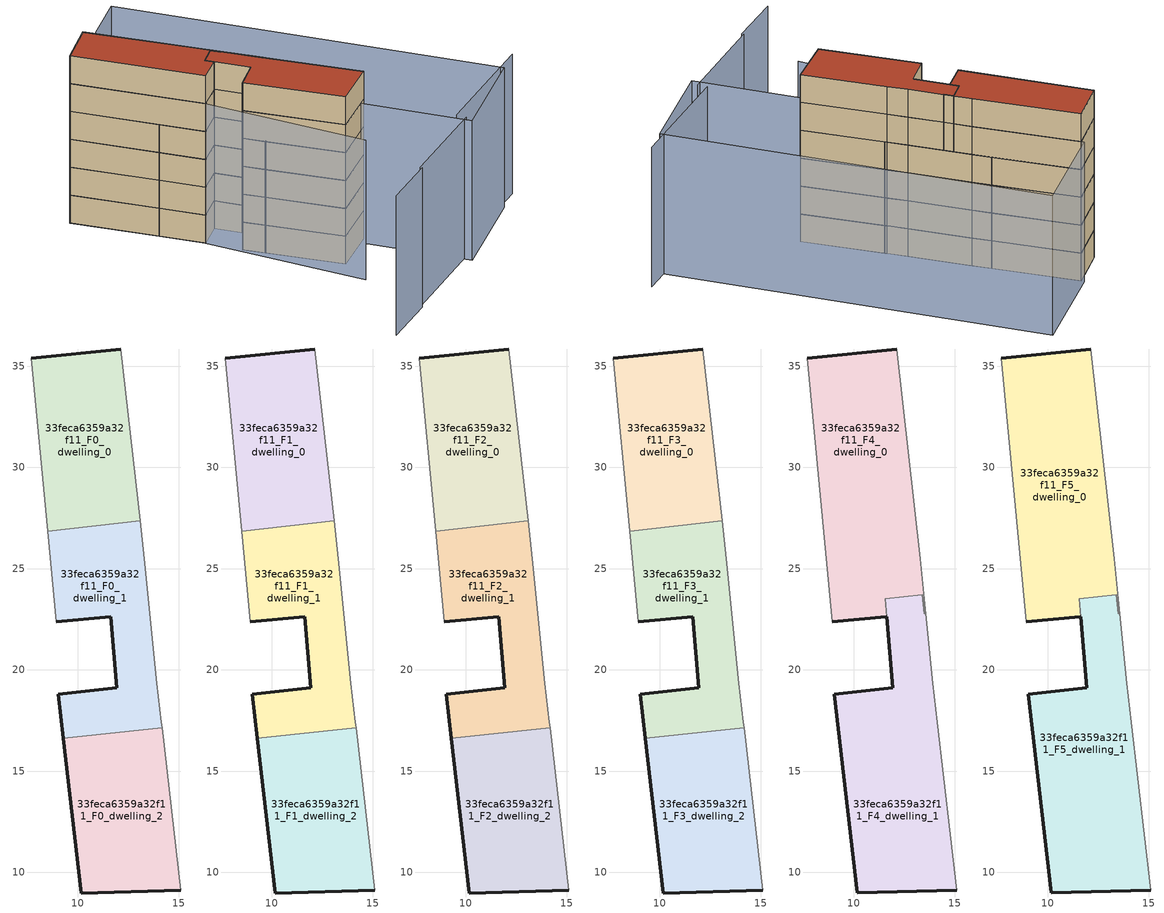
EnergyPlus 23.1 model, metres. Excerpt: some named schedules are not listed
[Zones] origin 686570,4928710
33feca6359a32f11_F0_dwelling_0
 floor ground (EU_floor_Construction): 13.09,27.36 12.12,35.84 7.7,35.39 8.52,26.86 z0
 wall outside (EU_wall_Construction): 7.7,35.39 12.12,35.84 z0:3
 wall adiabatic (EU_wall_Construction): 8.52,26.86 7.7,35.39 / 12.12,35.84 13.09,27.36 z0:3
 wall to 33feca6359a32f11_F0_dwelling_1 (EU_wall_Construction): 13.09,27.36 8.52,26.86 z0:3
33feca6359a32f11_F0_dwelling_1
 floor ground (EU_floor_Construction): 14.17,17.15 14.14,17.4 13.91,19.34 13.3,25.49 13.09,27.36 8.52,26.86 8.95,22.37 11.63,22.61 11.94,19.12 9.05,18.79 9.3,16.62 z0
 wall outside (EU_wall_Construction): 9.3,16.62 9.05,18.79 11.94,19.12 11.63,22.61 8.95,22.37 z0:3
 wall adiabatic (EU_wall_Construction): 13.09,27.36 13.3,25.49 13.91,19.34 14.14,17.4 14.17,17.15 / 8.95,22.37 8.52,26.86 z0:3
 wall to 33feca6359a32f11_F0_dwelling_2 (EU_wall_Construction): 14.17,17.15 9.3,16.62 z0:3
33feca6359a32f11_F0_dwelling_2
 floor ground (EU_floor_Construction): 15.1,9.12 14.17,17.15 9.3,16.62 10.17,8.98 z0
 wall outside (EU_wall_Construction): 15.1,9.12 10.17,8.98 9.3,16.62 z0:3
 wall adiabatic (EU_wall_Construction): 14.17,17.15 15.1,9.12 z0:3
33feca6359a32f11_F1_dwelling_0
 floor to 33feca6359a32f11_F0_dwelling_0 (EU_floor_Construction): 13.09,27.36 12.12,35.84 7.7,35.39 8.52,26.86 z3
 wall outside (EU_wall_Construction): 7.7,35.39 12.12,35.84 z3:6
 wall adiabatic (EU_wall_Construction): 8.52,26.86 7.7,35.39 / 12.12,35.84 13.09,27.36 z3:6
 wall to 33feca6359a32f11_F1_dwelling_1 (EU_wall_Construction): 13.09,27.36 8.52,26.86 z3:6
33feca6359a32f11_F1_dwelling_1
 floor to 33feca6359a32f11_F0_dwelling_1 (EU_floor_Construction): 14.17,17.15 14.14,17.4 13.91,19.34 13.3,25.49 13.09,27.36 8.52,26.86 8.95,22.37 11.63,22.61 11.94,19.12 9.05,18.79 9.3,16.62 z3
 wall outside (EU_wall_Construction): 9.3,16.62 9.05,18.79 11.94,19.12 11.63,22.61 8.95,22.37 z3:6
 wall adiabatic (EU_wall_Construction): 13.09,27.36 13.3,25.49 13.91,19.34 14.14,17.4 14.17,17.15 / 8.95,22.37 8.52,26.86 z3:6
 wall to 33feca6359a32f11_F1_dwelling_2 (EU_wall_Construction): 14.17,17.15 9.3,16.62 z3:6
33feca6359a32f11_F1_dwelling_2
 floor to 33feca6359a32f11_F0_dwelling_2 (EU_floor_Construction): 15.1,9.12 14.17,17.15 9.3,16.62 10.17,8.98 z3
 wall outside (EU_wall_Construction): 15.1,9.12 10.17,8.98 9.3,16.62 z3:6
 wall adiabatic (EU_wall_Construction): 14.17,17.15 15.1,9.12 z3:6
33feca6359a32f11_F2_dwelling_0
 floor to 33feca6359a32f11_F1_dwelling_0 (EU_floor_Construction): 13.09,27.36 12.12,35.84 7.7,35.39 8.52,26.86 z6
 wall outside (EU_wall_Construction): 7.7,35.39 12.12,35.84 z6:9
 wall adiabatic (EU_wall_Construction): 8.52,26.86 7.7,35.39 / 12.12,35.84 13.09,27.36 z6:9
 wall to 33feca6359a32f11_F2_dwelling_1 (EU_wall_Construction): 13.09,27.36 8.52,26.86 z6:9
33feca6359a32f11_F2_dwelling_1
 floor to 33feca6359a32f11_F1_dwelling_1 (EU_floor_Construction): 14.17,17.15 14.14,17.4 13.91,19.34 13.3,25.49 13.09,27.36 8.52,26.86 8.95,22.37 11.63,22.61 11.94,19.12 9.05,18.79 9.3,16.62 z6
 wall outside (EU_wall_Construction): 9.3,16.62 9.05,18.79 11.94,19.12 11.63,22.61 8.95,22.37 z6:9
 wall adiabatic (EU_wall_Construction): 13.09,27.36 13.3,25.49 13.91,19.34 14.14,17.4 14.17,17.15 / 8.95,22.37 8.52,26.86 z6:9
 wall to 33feca6359a32f11_F2_dwelling_2 (EU_wall_Construction): 14.17,17.15 9.3,16.62 z6:9
33feca6359a32f11_F2_dwelling_2
 floor to 33feca6359a32f11_F1_dwelling_2 (EU_floor_Construction): 15.1,9.12 14.17,17.15 9.3,16.62 10.17,8.98 z6
 wall outside (EU_wall_Construction): 15.1,9.12 10.17,8.98 9.3,16.62 z6:9
 wall adiabatic (EU_wall_Construction): 14.17,17.15 15.1,9.12 z6:9
33feca6359a32f11_F3_dwelling_0
 floor to 33feca6359a32f11_F2_dwelling_0 (EU_floor_Construction): 13.09,27.36 12.12,35.84 7.7,35.39 8.52,26.86 z9
 wall outside (EU_wall_Construction): 7.7,35.39 12.12,35.84 z9:12
 wall adiabatic (EU_wall_Construction): 8.52,26.86 7.7,35.39 / 12.12,35.84 13.09,27.36 z9:12
 wall to 33feca6359a32f11_F3_dwelling_1 (EU_wall_Construction): 13.09,27.36 8.52,26.86 z9:12
33feca6359a32f11_F3_dwelling_1
 floor to 33feca6359a32f11_F2_dwelling_1 (EU_floor_Construction): 14.17,17.15 14.14,17.4 13.91,19.34 13.3,25.49 13.09,27.36 8.52,26.86 8.95,22.37 11.63,22.61 11.94,19.12 9.05,18.79 9.3,16.62 z9
 wall outside (EU_wall_Construction): 9.3,16.62 9.05,18.79 11.94,19.12 11.63,22.61 8.95,22.37 z9:12
 wall adiabatic (EU_wall_Construction): 13.09,27.36 13.3,25.49 13.91,19.34 14.14,17.4 14.17,17.15 / 8.95,22.37 8.52,26.86 z9:12
 wall to 33feca6359a32f11_F3_dwelling_2 (EU_wall_Construction): 14.17,17.15 9.3,16.62 z9:12
33feca6359a32f11_F3_dwelling_2
 floor to 33feca6359a32f11_F2_dwelling_2 (EU_floor_Construction): 15.1,9.12 14.17,17.15 9.3,16.62 10.17,8.98 z9
 wall outside (EU_wall_Construction): 15.1,9.12 10.17,8.98 9.3,16.62 z9:12
 wall adiabatic (EU_wall_Construction): 14.17,17.15 15.1,9.12 z9:12
33feca6359a32f11_F4_dwelling_0
 floor to 33feca6359a32f11_F3_dwelling_0 (EU_floor_Construction): 13.09,27.36 12.12,35.84 7.7,35.39 8.52,26.86 z12
 floor to 33feca6359a32f11_F3_dwelling_1 (EU_floor_Construction): 13.5,22.78 13.57,22.78 13.3,25.49 13.09,27.36 8.52,26.86 8.95,22.38 11.61,22.61 11.63,22.62 11.55,23.52 13.39,23.71 z12
 wall outside (EU_wall_Construction): 11.63,22.62 11.61,22.61 8.95,22.38 / 7.7,35.39 12.12,35.84 z12:15
 wall adiabatic (EU_wall_Construction): 8.95,22.38 7.7,35.39 / 12.12,35.84 13.3,25.5 13.57,22.78 13.5,22.78 13.39,23.71 z12:15
 wall to 33feca6359a32f11_F4_dwelling_1 (EU_wall_Construction): 13.39,23.71 11.55,23.52 11.63,22.62 z12:15
33feca6359a32f11_F4_dwelling_1
 floor to 33feca6359a32f11_F3_dwelling_1 (EU_floor_Construction): 14.17,17.15 14.14,17.4 13.91,19.34 13.57,22.78 13.5,22.78 13.39,23.71 11.55,23.52 11.94,19.12 9.05,18.79 9.3,16.62 z12
 floor to 33feca6359a32f11_F3_dwelling_2 (EU_floor_Construction): 15.1,9.12 14.17,17.15 9.3,16.62 10.17,8.99 z12
 wall outside (EU_wall_Construction): 15.1,9.12 10.17,8.99 9.05,18.79 11.94,19.12 11.63,22.62 z12:15
 wall adiabatic (EU_wall_Construction): 13.39,23.71 13.51,22.78 / 13.5,22.78 13.57,22.78 13.91,19.34 14.14,17.41 15.1,9.12 z12:15
33feca6359a32f11_F5_dwelling_0
 floor to 33feca6359a32f11_F4_dwelling_0 (EU_floor_Construction): 13.5,22.78 13.57,22.78 13.3,25.5 12.12,35.84 7.7,35.39 8.95,22.38 11.61,22.61 11.63,22.62 11.55,23.52 13.39,23.71 z15
 wall outside (EU_wall_Construction): 11.63,22.62 11.61,22.61 8.95,22.38 / 7.7,35.39 12.12,35.84 z15:18
 wall adiabatic (EU_wall_Construction): 8.95,22.38 7.7,35.39 / 12.12,35.84 13.3,25.5 13.57,22.78 13.5,22.78 13.39,23.71 z15:18
 wall to 33feca6359a32f11_F5_dwelling_1 (EU_wall_Construction): 13.39,23.71 11.55,23.52 11.63,22.62 z15:18
 roof outside (EU_roof_Construction): 12.12,35.84 13.3,25.5 13.57,22.78 13.5,22.78 13.39,23.71 11.55,23.52 11.63,22.62 11.61,22.61 8.95,22.38 7.7,35.39 z18
33feca6359a32f11_F5_dwelling_1
 floor to 33feca6359a32f11_F4_dwelling_1 (EU_floor_Construction): 15.1,9.12 14.14,17.41 13.91,19.34 13.57,22.78 13.5,22.78 13.39,23.71 11.55,23.52 11.94,19.12 9.05,18.79 10.17,8.99 z15
 wall outside (EU_wall_Construction): 15.1,9.12 10.17,8.99 9.05,18.79 11.94,19.12 11.63,22.62 z15:18
 wall adiabatic (EU_wall_Construction): 13.39,23.71 13.51,22.78 / 13.5,22.78 13.57,22.78 13.91,19.34 14.14,17.41 15.1,9.12 z15:18
 roof outside (EU_roof_Construction): 13.39,23.71 13.5,22.78 13.57,22.78 13.91,19.34 14.14,17.41 15.1,9.12 10.17,8.99 9.05,18.79 11.94,19.12 11.55,23.52 z18
shading: 15.65,0.14 27.64,-0.63 / 5.59,-0.22 15.59,-0.86 / 0.07,-0.06 5.59,-0.41 / 9.48,35.32 8.3,6.22 / 22.09,36.98 25.14,-0.84 / 25.14,-0.84 15.14,-1.64 / 15.14,-1.64 12.1,36.18 / 12.1,36.18 22.09,36.98 z0:15
[Building]
EU S2 Campaign: North Axis=0; Terrain=City; Solar Distribution=FullExterior
[Site:Location]
Bologna: Latitude=44.5; Longitude=11.25; Time Zone=1; Elevation=37
[SizingPeriod:WeatherFileDays]
AnnualSizingPeriod: Begin Month=1; Begin Day of Month=1; End Month=12; End Day of Month=31; Day of Week for Start Day=Monday; Use Weather File Daylight Saving Period=No; Use Weather File Rain and Snow Indicators=No
[MATERIAL]
EU_InternalMass_Material: Roughness=MediumRough; Thickness=0.1; Conductivity=1; Density=1800; Specific Heat=900; Thermal Absorptance=0.9; Solar Absorptance=0.7; Visible Absorptance=0.7
[MATERIAL:NOMASS] Roughness=MediumRough; Thermal Absorptance=0.9; Solar Absorptance=0.7; Visible Absorptance=0.7
Name | Thermal Resistance
EU_wall_NoMass | 0.905828
EU_roof_NoMass | 0.37593
EU_floor_NoMass | 0.67114
[CONSTRUCTION]
EU_wall_Construction: EU_wall_NoMass
EU_roof_Construction: EU_roof_NoMass
EU_floor_Construction: EU_floor_NoMass
EU_InternalMass_Construction: EU_InternalMass_Material
[ZONE] Type=1; Multiplier=1; Ceiling Height=autocalculate; Floor Area=autocalculate; Part of Total Floor Area=Yes
Name | Volume
33feca6359a32f11_F0_dwelling_0 | 115.994
33feca6359a32f11_F1_dwelling_0; 33feca6359a32f11_F2_dwelling_0; 33feca6359a32f11_F3_dwelling_0 | 115.995
33feca6359a32f11_F4_dwelling_0 | 173.967
33feca6359a32f11_F5_dwelling_0; 33feca6359a32f11_F5_dwelling_1 | 173.993
33feca6359a32f11_F0_dwelling_1 | 115.997
33feca6359a32f11_F1_dwelling_1; 33feca6359a32f11_F2_dwelling_1; 33feca6359a32f11_F3_dwelling_1 | 115.996
33feca6359a32f11_F4_dwelling_1 | 173.977
33feca6359a32f11_F0_dwelling_2; 33feca6359a32f11_F1_dwelling_2; 33feca6359a32f11_F2_dwelling_2; 33feca6359a32f11_F3_dwelling_2 | 115.991
[INTERNALMASS] Construction=EU_InternalMass_Construction
Name | Zone or ZoneList | Surface Area
33feca6359a32f11_F0_dwelling_0_EU_InternalMass | 33feca6359a32f11_F0_dwelling_0 | 38.665
33feca6359a32f11_F0_dwelling_1_EU_InternalMass | 33feca6359a32f11_F0_dwelling_1 | 38.6655
33feca6359a32f11_F0_dwelling_2_EU_InternalMass | 33feca6359a32f11_F0_dwelling_2 | 38.6637
33feca6359a32f11_F1_dwelling_0_EU_InternalMass | 33feca6359a32f11_F1_dwelling_0 | 38.665
33feca6359a32f11_F1_dwelling_1_EU_InternalMass | 33feca6359a32f11_F1_dwelling_1 | 38.6655
33feca6359a32f11_F1_dwelling_2_EU_InternalMass | 33feca6359a32f11_F1_dwelling_2 | 38.6637
33feca6359a32f11_F2_dwelling_0_EU_InternalMass | 33feca6359a32f11_F2_dwelling_0 | 38.665
33feca6359a32f11_F2_dwelling_1_EU_InternalMass | 33feca6359a32f11_F2_dwelling_1 | 38.6655
33feca6359a32f11_F2_dwelling_2_EU_InternalMass | 33feca6359a32f11_F2_dwelling_2 | 38.6637
33feca6359a32f11_F3_dwelling_0_EU_InternalMass | 33feca6359a32f11_F3_dwelling_0 | 38.665
33feca6359a32f11_F3_dwelling_1_EU_InternalMass | 33feca6359a32f11_F3_dwelling_1 | 38.6655
33feca6359a32f11_F3_dwelling_2_EU_InternalMass | 33feca6359a32f11_F3_dwelling_2 | 38.6637
33feca6359a32f11_F4_dwelling_0_EU_InternalMass | 33feca6359a32f11_F4_dwelling_0 | 58.0039
33feca6359a32f11_F4_dwelling_1_EU_InternalMass | 33feca6359a32f11_F4_dwelling_1 | 57.9974
33feca6359a32f11_F5_dwelling_0_EU_InternalMass | 33feca6359a32f11_F5_dwelling_0 | 58.0039
33feca6359a32f11_F5_dwelling_1_EU_InternalMass | 33feca6359a32f11_F5_dwelling_1 | 57.9974
[OTHEREQUIPMENT] Fuel Type=Electricity; Design Level Calculation Method=Watts/Area; Power per Zone Floor Area=1; Fraction Latent=0; Fraction Radiant=0; Fraction Lost=0; Carbon Dioxide Generation Rate=0; EndUse Subcategory=EU_Step8_InternalGains
Name | Zone or ZoneList or Space or SpaceList | Schedule
EU_Step8_InternalGain_33feca6359a32f11_F0_dwelling_0_f000 | 33feca6359a32f11_F0_dwelling_0 | EU_Step8_GainSchedule_33feca6359a32f11_F0_dwelling_0_f000
EU_Step8_InternalGain_33feca6359a32f11_F0_dwelling_1_f000 | 33feca6359a32f11_F0_dwelling_1 | EU_Step8_GainSchedule_33feca6359a32f11_F0_dwelling_1_f000
EU_Step8_InternalGain_33feca6359a32f11_F0_dwelling_2_f000 | 33feca6359a32f11_F0_dwelling_2 | EU_Step8_GainSchedule_33feca6359a32f11_F0_dwelling_2_f000
EU_Step8_InternalGain_33feca6359a32f11_F1_dwelling_0_f000 | 33feca6359a32f11_F1_dwelling_0 | EU_Step8_GainSchedule_33feca6359a32f11_F1_dwelling_0_f000
EU_Step8_InternalGain_33feca6359a32f11_F1_dwelling_1_f000 | 33feca6359a32f11_F1_dwelling_1 | EU_Step8_GainSchedule_33feca6359a32f11_F1_dwelling_1_f000
EU_Step8_InternalGain_33feca6359a32f11_F1_dwelling_2_f000 | 33feca6359a32f11_F1_dwelling_2 | EU_Step8_GainSchedule_33feca6359a32f11_F1_dwelling_2_f000
EU_Step8_InternalGain_33feca6359a32f11_F2_dwelling_0_f000 | 33feca6359a32f11_F2_dwelling_0 | EU_Step8_GainSchedule_33feca6359a32f11_F2_dwelling_0_f000
EU_Step8_InternalGain_33feca6359a32f11_F2_dwelling_1_f000 | 33feca6359a32f11_F2_dwelling_1 | EU_Step8_GainSchedule_33feca6359a32f11_F2_dwelling_1_f000
EU_Step8_InternalGain_33feca6359a32f11_F2_dwelling_2_f000 | 33feca6359a32f11_F2_dwelling_2 | EU_Step8_GainSchedule_33feca6359a32f11_F2_dwelling_2_f000
EU_Step8_InternalGain_33feca6359a32f11_F3_dwelling_0_f000 | 33feca6359a32f11_F3_dwelling_0 | EU_Step8_GainSchedule_33feca6359a32f11_F3_dwelling_0_f000
EU_Step8_InternalGain_33feca6359a32f11_F3_dwelling_1_f000 | 33feca6359a32f11_F3_dwelling_1 | EU_Step8_GainSchedule_33feca6359a32f11_F3_dwelling_1_f000
EU_Step8_InternalGain_33feca6359a32f11_F3_dwelling_2_f000 | 33feca6359a32f11_F3_dwelling_2 | EU_Step8_GainSchedule_33feca6359a32f11_F3_dwelling_2_f000
EU_Step8_InternalGain_33feca6359a32f11_F4_dwelling_0_f000 | 33feca6359a32f11_F4_dwelling_0 | EU_Step8_GainSchedule_33feca6359a32f11_F4_dwelling_0_f000
EU_Step8_InternalGain_33feca6359a32f11_F4_dwelling_1_f000 | 33feca6359a32f11_F4_dwelling_1 | EU_Step8_GainSchedule_33feca6359a32f11_F4_dwelling_1_f000
EU_Step8_InternalGain_33feca6359a32f11_F5_dwelling_0_f000 | 33feca6359a32f11_F5_dwelling_0 | EU_Step8_GainSchedule_33feca6359a32f11_F5_dwelling_0_f000
EU_Step8_InternalGain_33feca6359a32f11_F5_dwelling_1_f000 | 33feca6359a32f11_F5_dwelling_1 | EU_Step8_GainSchedule_33feca6359a32f11_F5_dwelling_1_f000
[ZONEVENTILATION:DESIGNFLOWRATE] Schedule=EU_AlwaysOn; Design Flow Rate Calculation Method=AirChanges/Hour; Air Changes per Hour=0.73129; Ventilation Type=Natural; Fan Pressure Rise=0; Fan Total Efficiency=1; Constant Term Coefficient=1; Temperature Term Coefficient=0; Velocity Term Coefficient=0; Velocity Squared Term Coefficient=0; Minimum Indoor Temperature=-100; Maximum Indoor Temperature=100; Delta Temperature=-100; Minimum Outdoor Temperature=-100; Maximum Outdoor Temperature=100; Maximum Wind Speed=40
Name | Zone or ZoneList or Space or SpaceList
EU_ConstantAir_33feca6359a32f11_F0_dwelling_0 | 33feca6359a32f11_F0_dwelling_0
EU_ConstantAir_33feca6359a32f11_F0_dwelling_1 | 33feca6359a32f11_F0_dwelling_1
EU_ConstantAir_33feca6359a32f11_F0_dwelling_2 | 33feca6359a32f11_F0_dwelling_2
EU_ConstantAir_33feca6359a32f11_F1_dwelling_0 | 33feca6359a32f11_F1_dwelling_0
EU_ConstantAir_33feca6359a32f11_F1_dwelling_1 | 33feca6359a32f11_F1_dwelling_1
EU_ConstantAir_33feca6359a32f11_F1_dwelling_2 | 33feca6359a32f11_F1_dwelling_2
EU_ConstantAir_33feca6359a32f11_F2_dwelling_0 | 33feca6359a32f11_F2_dwelling_0
EU_ConstantAir_33feca6359a32f11_F2_dwelling_1 | 33feca6359a32f11_F2_dwelling_1
EU_ConstantAir_33feca6359a32f11_F2_dwelling_2 | 33feca6359a32f11_F2_dwelling_2
EU_ConstantAir_33feca6359a32f11_F3_dwelling_0 | 33feca6359a32f11_F3_dwelling_0
EU_ConstantAir_33feca6359a32f11_F3_dwelling_1 | 33feca6359a32f11_F3_dwelling_1
EU_ConstantAir_33feca6359a32f11_F3_dwelling_2 | 33feca6359a32f11_F3_dwelling_2
EU_ConstantAir_33feca6359a32f11_F4_dwelling_0 | 33feca6359a32f11_F4_dwelling_0
EU_ConstantAir_33feca6359a32f11_F4_dwelling_1 | 33feca6359a32f11_F4_dwelling_1
EU_ConstantAir_33feca6359a32f11_F5_dwelling_0 | 33feca6359a32f11_F5_dwelling_0
EU_ConstantAir_33feca6359a32f11_F5_dwelling_1 | 33feca6359a32f11_F5_dwelling_1
[HVACTEMPLATE:THERMOSTAT] Constant Heating Setpoint=20; Constant Cooling Setpoint=50
EU_HeatOnly_33feca6359a32f11_F0_dwelling_0; EU_HeatOnly_33feca6359a32f11_F0_dwelling_1; EU_HeatOnly_33feca6359a32f11_F0_dwelling_2; EU_HeatOnly_33feca6359a32f11_F1_dwelling_0; EU_HeatOnly_33feca6359a32f11_F1_dwelling_1; EU_HeatOnly_33feca6359a32f11_F1_dwelling_2; EU_HeatOnly_33feca6359a32f11_F2_dwelling_0; EU_HeatOnly_33feca6359a32f11_F2_dwelling_1; EU_HeatOnly_33feca6359a32f11_F2_dwelling_2; EU_HeatOnly_33feca6359a32f11_F3_dwelling_0; EU_HeatOnly_33feca6359a32f11_F3_dwelling_1; EU_HeatOnly_33feca6359a32f11_F3_dwelling_2; EU_HeatOnly_33feca6359a32f11_F4_dwelling_0; EU_HeatOnly_33feca6359a32f11_F4_dwelling_1; EU_HeatOnly_33feca6359a32f11_F5_dwelling_0; EU_HeatOnly_33feca6359a32f11_F5_dwelling_1
[HVACTEMPLATE:ZONE:IDEALLOADSAIRSYSTEM] System Availability Schedule=EU_AlwaysOn; Maximum Heating Supply Air Temperature=50; Minimum Cooling Supply Air Temperature=13; Maximum Heating Supply Air Humidity Ratio=0.0156; Minimum Cooling Supply Air Humidity Ratio=0.0077; Heating Limit=NoLimit; Cooling Limit=NoLimit; Heating Availability Schedule=EU_AlwaysOn; Cooling Availability Schedule=EU_CoolingOff; Dehumidification Control Type=ConstantSensibleHeatRatio; Cooling Sensible Heat Ratio=0.7; Dehumidification Setpoint=60; Humidification Control Type=None; Humidification Setpoint=30; Outdoor Air Method=None; Outdoor Air Flow Rate per Person=0.00944; Outdoor Air Flow Rate per Zone Floor Area=0; Outdoor Air Flow Rate per Zone=0; Demand Controlled Ventilation Type=None; Outdoor Air Economizer Type=NoEconomizer; Heat Recovery Type=None; Sensible Heat Recovery Effectiveness=0.7; Latent Heat Recovery Effectiveness=0.65
Name | Template Thermostat
33feca6359a32f11_F0_dwelling_0 | EU_HeatOnly_33feca6359a32f11_F0_dwelling_0
33feca6359a32f11_F0_dwelling_1 | EU_HeatOnly_33feca6359a32f11_F0_dwelling_1
33feca6359a32f11_F0_dwelling_2 | EU_HeatOnly_33feca6359a32f11_F0_dwelling_2
33feca6359a32f11_F1_dwelling_0 | EU_HeatOnly_33feca6359a32f11_F1_dwelling_0
33feca6359a32f11_F1_dwelling_1 | EU_HeatOnly_33feca6359a32f11_F1_dwelling_1
33feca6359a32f11_F1_dwelling_2 | EU_HeatOnly_33feca6359a32f11_F1_dwelling_2
33feca6359a32f11_F2_dwelling_0 | EU_HeatOnly_33feca6359a32f11_F2_dwelling_0
33feca6359a32f11_F2_dwelling_1 | EU_HeatOnly_33feca6359a32f11_F2_dwelling_1
33feca6359a32f11_F2_dwelling_2 | EU_HeatOnly_33feca6359a32f11_F2_dwelling_2
33feca6359a32f11_F3_dwelling_0 | EU_HeatOnly_33feca6359a32f11_F3_dwelling_0
33feca6359a32f11_F3_dwelling_1 | EU_HeatOnly_33feca6359a32f11_F3_dwelling_1
33feca6359a32f11_F3_dwelling_2 | EU_HeatOnly_33feca6359a32f11_F3_dwelling_2
33feca6359a32f11_F4_dwelling_0 | EU_HeatOnly_33feca6359a32f11_F4_dwelling_0
33feca6359a32f11_F4_dwelling_1 | EU_HeatOnly_33feca6359a32f11_F4_dwelling_1
33feca6359a32f11_F5_dwelling_0 | EU_HeatOnly_33feca6359a32f11_F5_dwelling_0
33feca6359a32f11_F5_dwelling_1 | EU_HeatOnly_33feca6359a32f11_F5_dwelling_1
